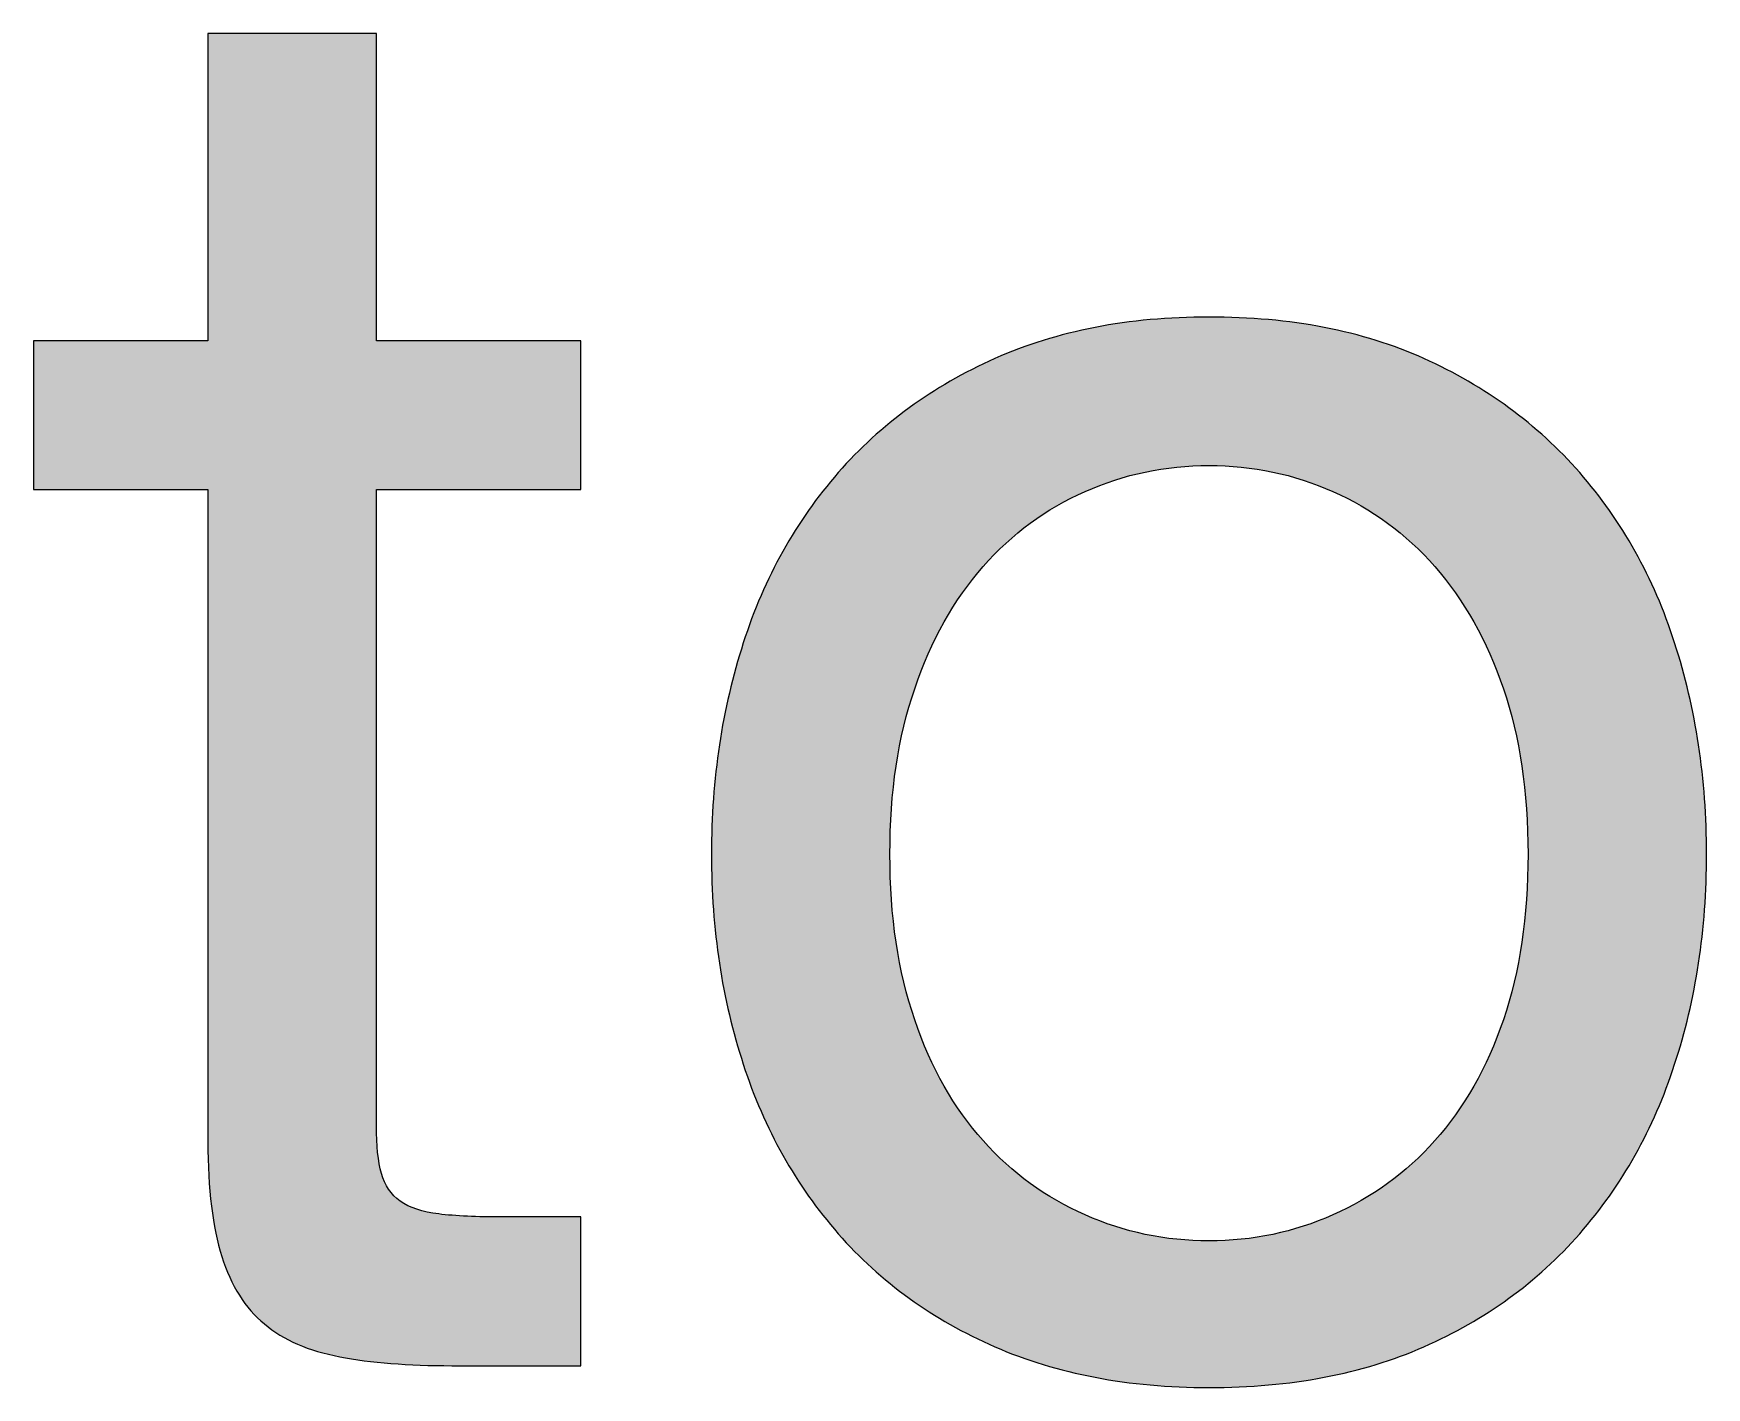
# Paper-space layout 'A1mask' of a CAD drawing. Extents: x 20 to 830, y 20 to 585.
# Drawn here: x 677.581 to 681.058, y 79.164 to 81.978 of the extents above; entities that cross this region are included whole.
import ezdxf
from ezdxf.enums import TextEntityAlignment as Align

# ---------------------------------------------------------------- set-up
doc = ezdxf.new("R2010")
doc.units = 0
doc.layers.get('0').update_dxf_attribs({"linetype": 'CONTINUOUS'})
doc.layers.get('Defpoints').update_dxf_attribs({"linetype": 'CONTINUOUS'})
doc.layers.add('JPP_Mask', color=7, linetype='CONTINUOUS')
doc.styles.add('JPP', font='arial.ttf')

# ---------------------------------------------------------------- blocks, each defined once
blk = doc.blocks.new('A1mask')
at = {"true_color": 0x004a91}
h = blk.add_hatch(color=154, dxfattribs=at)
edge = h.paths.add_edge_path()
edge.add_spline(control_points=[(663.7182, 66.1848), (663.7182, 66.2621), (663.7182, 66.3394), (663.7182, 66.3394), (663.7182, 66.3394), (663.6916, 66.3394), (663.6518, 66.3394)], knot_values=[21.749925, 21.749925, 21.749925, 21.749925, 22.249925, 22.249925, 22.249925, 22.5, 22.5, 22.5, 22.5], degree=3, periodic=0)
edge.add_spline(control_points=[(663.6518, 66.3394), (663.612, 66.3394), (663.5589, 66.3394), (663.5058, 66.3394)], knot_values=[21.49993, 21.49993, 21.49993, 21.49993, 21.749925, 21.749925, 21.749925, 21.749925], degree=3, periodic=0)
edge.add_spline(control_points=[(663.5058, 66.3394), (663.4793, 66.3394), (663.4528, 66.3394), (663.4279, 66.3394)], knot_values=[21.374932, 21.374932, 21.374932, 21.374932, 21.49993, 21.49993, 21.49993, 21.49993], degree=3, periodic=0)
edge.add_spline(control_points=[(663.4279, 66.3394), (663.403, 66.3394), (663.3798, 66.3394), (663.3599, 66.3394)], knot_values=[21.249935, 21.249935, 21.249935, 21.249935, 21.374932, 21.374932, 21.374932, 21.374932], degree=3, periodic=0)
edge.add_spline(control_points=[(663.3599, 66.3394), (663.3499, 66.3394), (663.3408, 66.3394), (663.3327, 66.3394)], knot_values=[21.187436, 21.187436, 21.187436, 21.187436, 21.249935, 21.249935, 21.249935, 21.249935], degree=3, periodic=0)
edge.add_spline(control_points=[(663.3327, 66.3394), (663.3247, 66.3394), (663.3176, 66.3394), (663.3118, 66.3394)], knot_values=[21.124938, 21.124938, 21.124938, 21.124938, 21.187436, 21.187436, 21.187436, 21.187436], degree=3, periodic=0)
edge.add_spline(control_points=[(663.3118, 66.3394), (663.3089, 66.3394), (663.3063, 66.3394), (663.3041, 66.3394)], knot_values=[21.093688, 21.093688, 21.093688, 21.093688, 21.124938, 21.124938, 21.124938, 21.124938], degree=3, periodic=0)
edge.add_spline(control_points=[(663.2948, 66.3394), (663.2946, 66.3394), (663.2944, 66.3394), (663.2943, 66.3394)], knot_values=[21.023377, 21.023377, 21.023377, 21.023377, 21.031189, 21.031189, 21.031189, 21.031189], degree=3, periodic=0)
edge.add_spline(control_points=[(663.2943, 66.3394), (663.2941, 66.3394), (663.294, 66.3394), (663.2939, 66.3394)], knot_values=[21.015565, 21.015565, 21.015565, 21.015565, 21.023377, 21.023377, 21.023377, 21.023377], degree=3, periodic=0)
edge.add_spline(control_points=[(663.2939, 66.3394), (663.2938, 66.3394), (663.2938, 66.3394), (663.2938, 66.3394)], knot_values=[21.011659, 21.011659, 21.011659, 21.011659, 21.015565, 21.015565, 21.015565, 21.015565], degree=3, periodic=0)
edge.add_spline(control_points=[(663.2938, 66.3394), (663.2937, 66.3394), (663.2937, 66.3394), (663.2937, 66.3394)], knot_values=[21.007752, 21.007752, 21.007752, 21.007752, 21.011659, 21.011659, 21.011659, 21.011659], degree=3, periodic=0)
edge.add_spline(control_points=[(663.2937, 66.3394), (663.2936, 66.3394), (663.2936, 66.3394), (663.2936, 66.3394)], knot_values=[21.005799, 21.005799, 21.005799, 21.005799, 21.007752, 21.007752, 21.007752, 21.007752], degree=3, periodic=0)
edge.add_spline(control_points=[(663.2936, 66.3394), (663.2936, 66.3394), (663.2936, 66.3394), (663.2936, 66.3394)], knot_values=[21.003846, 21.003846, 21.003846, 21.003846, 21.005799, 21.005799, 21.005799, 21.005799], degree=3, periodic=0)
edge.add_spline(control_points=[(663.2936, 66.3394), (663.2936, 66.3394), (663.2936, 66.3394), (663.2936, 66.3394)], knot_values=[21.00287, 21.00287, 21.00287, 21.00287, 21.003846, 21.003846, 21.003846, 21.003846], degree=3, periodic=0)
edge.add_spline(control_points=[(663.2936, 66.3394), (663.2936, 66.3394), (663.2936, 66.3394), (663.2936, 66.3394)], knot_values=[21.001893, 21.001893, 21.001893, 21.001893, 21.00287, 21.00287, 21.00287, 21.00287], degree=3, periodic=0)
edge.add_spline(control_points=[(663.2936, 66.3394), (663.2936, 66.3394), (663.2936, 66.3394), (663.2936, 66.3394)], knot_values=[21.001405, 21.001405, 21.001405, 21.001405, 21.001893, 21.001893, 21.001893, 21.001893], degree=3, periodic=0)
edge.add_spline(control_points=[(663.2936, 66.3394), (663.2936, 66.3394), (663.2936, 66.3394), (663.2936, 66.3394), (663.2936, 66.3394), (663.2936, 66.3394), (663.2936, 66.3394)], knot_values=[20.99994, 20.99994, 20.99994, 20.99994, 21.001345, 21.001345, 21.001345, 21.001405, 21.001405, 21.001405, 21.001405], degree=3, periodic=0)
edge.add_spline(control_points=[(663.2936, 66.3394), (663.2936, 66.3394), (663.2936, 66.3793), (663.2936, 66.4392)], knot_values=[20.749945, 20.749945, 20.749945, 20.749945, 20.99994, 20.99994, 20.99994, 20.99994], degree=3, periodic=0)
edge.add_spline(control_points=[(663.2936, 66.4392), (663.2936, 66.499), (663.2936, 66.5789), (663.2936, 66.6587)], knot_values=[20.49995, 20.49995, 20.49995, 20.49995, 20.749945, 20.749945, 20.749945, 20.749945], degree=3, periodic=0)
edge.add_spline(control_points=[(663.2936, 66.6587), (663.2936, 66.6986), (663.2936, 66.7385), (663.2936, 66.7759)], knot_values=[20.374952, 20.374952, 20.374952, 20.374952, 20.49995, 20.49995, 20.49995, 20.49995], degree=3, periodic=0)
edge.add_spline(control_points=[(663.2936, 66.7759), (663.2936, 66.8133), (663.2936, 66.8482), (663.2936, 66.8782)], knot_values=[20.249955, 20.249955, 20.249955, 20.249955, 20.374952, 20.374952, 20.374952, 20.374952], degree=3, periodic=0)
edge.add_spline(control_points=[(663.2936, 66.8782), (663.2936, 66.8931), (663.2936, 66.9069), (663.2936, 66.919)], knot_values=[20.187456, 20.187456, 20.187456, 20.187456, 20.249955, 20.249955, 20.249955, 20.249955], degree=3, periodic=0)
edge.add_spline(control_points=[(663.2936, 66.919), (663.2936, 66.9312), (663.2936, 66.9418), (663.2936, 66.9505)], knot_values=[20.124958, 20.124958, 20.124958, 20.124958, 20.187456, 20.187456, 20.187456, 20.187456], degree=3, periodic=0)
edge.add_spline(control_points=[(663.2936, 66.9621), (663.2936, 66.9655), (663.2936, 66.9684), (663.2936, 66.9708)], knot_values=[20.062459, 20.062459, 20.062459, 20.062459, 20.093708, 20.093708, 20.093708, 20.093708], degree=3, periodic=0)
edge.add_spline(control_points=[(663.2936, 66.9779), (663.2936, 66.9779), (663.2936, 66.9779), (663.2936, 66.9779), (663.2936, 66.9779), (663.2936, 66.9779), (663.2936, 66.9779)], knot_values=[19.999959, 19.999959, 19.999959, 19.999959, 20, 20, 20, 20.000692, 20.000692, 20.000692, 20.000692], degree=3, periodic=0)
edge.add_spline(control_points=[(663.2936, 66.9779), (663.2936, 66.9779), (663.2717, 66.9779), (663.2388, 66.9779)], knot_values=[19.749965, 19.749965, 19.749965, 19.749965, 19.999959, 19.999959, 19.999959, 19.999959], degree=3, periodic=0)
edge.add_spline(control_points=[(663.2388, 66.9779), (663.206, 66.9779), (663.1622, 66.9779), (663.1184, 66.9779)], knot_values=[19.49997, 19.49997, 19.49997, 19.49997, 19.749965, 19.749965, 19.749965, 19.749965], degree=3, periodic=0)
edge.add_spline(control_points=[(663.1184, 66.9779), (663.0965, 66.9779), (663.0746, 66.9779), (663.0541, 66.9779)], knot_values=[19.374972, 19.374972, 19.374972, 19.374972, 19.49997, 19.49997, 19.49997, 19.49997], degree=3, periodic=0)
edge.add_spline(control_points=[(663.0541, 66.9779), (663.0336, 66.9779), (663.0144, 66.9779), (662.998, 66.9779)], knot_values=[19.249975, 19.249975, 19.249975, 19.249975, 19.374972, 19.374972, 19.374972, 19.374972], degree=3, periodic=0)
edge.add_spline(control_points=[(662.998, 66.9779), (662.9898, 66.9779), (662.9823, 66.9779), (662.9756, 66.9779)], knot_values=[19.187476, 19.187476, 19.187476, 19.187476, 19.249975, 19.249975, 19.249975, 19.249975], degree=3, periodic=0)
edge.add_spline(control_points=[(662.9756, 66.9779), (662.9689, 66.9779), (662.9631, 66.9779), (662.9583, 66.9779)], knot_values=[19.124977, 19.124977, 19.124977, 19.124977, 19.187476, 19.187476, 19.187476, 19.187476], degree=3, periodic=0)
edge.add_spline(control_points=[(662.9433, 66.9779), (662.9433, 66.9779), (662.9433, 66.9779), (662.9433, 66.9779), (662.9433, 66.9779), (662.9433, 66.9779), (662.9433, 66.9779)], knot_values=[18.99998, 18.99998, 18.99998, 18.99998, 19.001424, 19.001424, 19.001424, 19.001445, 19.001445, 19.001445, 19.001445], degree=3, periodic=0)
edge.add_spline(control_points=[(662.9433, 66.9779), (662.9433, 66.9779), (662.9433, 66.8183), (662.9433, 66.6586)], knot_values=[18.49999, 18.49999, 18.49999, 18.49999, 18.99998, 18.99998, 18.99998, 18.99998], degree=3, periodic=0)
edge.add_spline(control_points=[(662.9433, 66.6586), (662.9433, 66.499), (662.9433, 66.3394), (662.9433, 66.3394), (662.9433, 66.3394), (662.9433, 66.3394), (662.9433, 66.3394)], knot_values=[17.999023, 17.999023, 17.999023, 17.999023, 18.499013, 18.499013, 18.499013, 18.49999, 18.49999, 18.49999, 18.49999], degree=3, periodic=0)
edge.add_spline(control_points=[(662.9343, 66.3394), (662.9324, 66.3394), (662.9302, 66.3394), (662.9277, 66.3394)], knot_values=[17.875003, 17.875003, 17.875003, 17.875003, 17.906252, 17.906252, 17.906252, 17.906252], degree=3, periodic=0)
edge.add_spline(control_points=[(662.9277, 66.3394), (662.9228, 66.3394), (662.9167, 66.3394), (662.9098, 66.3394)], knot_values=[17.812504, 17.812504, 17.812504, 17.812504, 17.875003, 17.875003, 17.875003, 17.875003], degree=3, periodic=0)
edge.add_spline(control_points=[(662.9098, 66.3394), (662.9029, 66.3394), (662.8951, 66.3394), (662.8866, 66.3394)], knot_values=[17.750005, 17.750005, 17.750005, 17.750005, 17.812504, 17.812504, 17.812504, 17.812504], degree=3, periodic=0)
edge.add_spline(control_points=[(662.8866, 66.3394), (662.8696, 66.3394), (662.8498, 66.3394), (662.8286, 66.3394)], knot_values=[17.625007, 17.625007, 17.625007, 17.625007, 17.750005, 17.750005, 17.750005, 17.750005], degree=3, periodic=0)
edge.add_spline(control_points=[(662.8286, 66.3394), (662.8073, 66.3394), (662.7847, 66.3394), (662.762, 66.3394)], knot_values=[17.50001, 17.50001, 17.50001, 17.50001, 17.625007, 17.625007, 17.625007, 17.625007], degree=3, periodic=0)
edge.add_spline(control_points=[(662.762, 66.3394), (662.7167, 66.3394), (662.6714, 66.3394), (662.6374, 66.3394)], knot_values=[17.250015, 17.250015, 17.250015, 17.250015, 17.50001, 17.50001, 17.50001, 17.50001], degree=3, periodic=0)
edge.add_spline(control_points=[(662.6374, 66.3394), (662.6034, 66.3394), (662.5807, 66.3394), (662.5807, 66.3394), (662.5807, 66.3394), (662.5807, 66.3394), (662.5807, 66.3394)], knot_values=[16.999043, 16.999043, 16.999043, 16.999043, 17.249058, 17.249058, 17.249058, 17.250015, 17.250015, 17.250015, 17.250015], degree=3, periodic=0)
edge.add_spline(control_points=[(662.5807, 66.3317), (662.5807, 66.3301), (662.5807, 66.3282), (662.5807, 66.3261)], knot_values=[16.875023, 16.875023, 16.875023, 16.875023, 16.906272, 16.906272, 16.906272, 16.906272], degree=3, periodic=0)
edge.add_spline(control_points=[(662.5807, 66.3261), (662.5807, 66.3219), (662.5807, 66.3167), (662.5807, 66.3108)], knot_values=[16.812524, 16.812524, 16.812524, 16.812524, 16.875023, 16.875023, 16.875023, 16.875023], degree=3, periodic=0)
edge.add_spline(control_points=[(662.5807, 66.3108), (662.5807, 66.305), (662.5807, 66.2983), (662.5807, 66.2911)], knot_values=[16.750025, 16.750025, 16.750025, 16.750025, 16.812524, 16.812524, 16.812524, 16.812524], degree=3, periodic=0)
edge.add_spline(control_points=[(662.5807, 66.2911), (662.5807, 66.2766), (662.5807, 66.2597), (662.5807, 66.2416)], knot_values=[16.625028, 16.625028, 16.625028, 16.625028, 16.750025, 16.750025, 16.750025, 16.750025], degree=3, periodic=0)
edge.add_spline(control_points=[(662.5807, 66.2416), (662.5807, 66.2235), (662.5807, 66.2041), (662.5807, 66.1848)], knot_values=[16.50003, 16.50003, 16.50003, 16.50003, 16.625028, 16.625028, 16.625028, 16.625028], degree=3, periodic=0)
edge.add_spline(control_points=[(662.5807, 66.1848), (662.5807, 66.1462), (662.5807, 66.1075), (662.5807, 66.0786)], knot_values=[16.250035, 16.250035, 16.250035, 16.250035, 16.50003, 16.50003, 16.50003, 16.50003], degree=3, periodic=0)
edge.add_spline(control_points=[(662.5807, 66.0786), (662.5807, 66.0496), (662.5807, 66.0303), (662.5807, 66.0303), (662.5807, 66.0303), (662.5807, 66.0303), (662.5807, 66.0303)], knot_values=[15.999063, 15.999063, 15.999063, 15.999063, 16.249098, 16.249098, 16.249098, 16.250035, 16.250035, 16.250035, 16.250035], degree=3, periodic=0)
edge.add_spline(control_points=[(662.5897, 66.0303), (662.5916, 66.0303), (662.5938, 66.0303), (662.5963, 66.0303)], knot_values=[15.875042, 15.875042, 15.875042, 15.875042, 15.906292, 15.906292, 15.906292, 15.906292], degree=3, periodic=0)
edge.add_spline(control_points=[(662.5963, 66.0303), (662.6012, 66.0303), (662.6072, 66.0303), (662.6141, 66.0303)], knot_values=[15.812544, 15.812544, 15.812544, 15.812544, 15.875042, 15.875042, 15.875042, 15.875042], degree=3, periodic=0)
edge.add_spline(control_points=[(662.6141, 66.0303), (662.6211, 66.0303), (662.6288, 66.0303), (662.6373, 66.0303)], knot_values=[15.750045, 15.750045, 15.750045, 15.750045, 15.812544, 15.812544, 15.812544, 15.812544], degree=3, periodic=0)
edge.add_spline(control_points=[(662.6373, 66.0303), (662.6543, 66.0303), (662.6742, 66.0303), (662.6954, 66.0303)], knot_values=[15.625048, 15.625048, 15.625048, 15.625048, 15.750045, 15.750045, 15.750045, 15.750045], degree=3, periodic=0)
edge.add_spline(control_points=[(662.6954, 66.0303), (662.7166, 66.0303), (662.7393, 66.0303), (662.762, 66.0303)], knot_values=[15.50005, 15.50005, 15.50005, 15.50005, 15.625048, 15.625048, 15.625048, 15.625048], degree=3, periodic=0)
edge.add_spline(control_points=[(662.762, 66.0303), (662.8073, 66.0303), (662.8526, 66.0303), (662.8866, 66.0303)], knot_values=[15.250055, 15.250055, 15.250055, 15.250055, 15.50005, 15.50005, 15.50005, 15.50005], degree=3, periodic=0)
edge.add_spline(control_points=[(662.8866, 66.0303), (662.9206, 66.0303), (662.9433, 66.0303), (662.9433, 66.0303), (662.9433, 66.0303), (662.9433, 66.0303), (662.9433, 66.0303)], knot_values=[14.999572, 14.999572, 14.999572, 14.999572, 15.249627, 15.249627, 15.249627, 15.250055, 15.250055, 15.250055, 15.250055], degree=3, periodic=0)
edge.add_spline(control_points=[(662.9433, 66.0216), (662.9433, 66.0197), (662.9433, 66.0175), (662.9433, 66.0151)], knot_values=[14.937561, 14.937561, 14.937561, 14.937561, 14.953186, 14.953186, 14.953186, 14.953186], degree=3, periodic=0)
edge.add_spline(control_points=[(662.9433, 66.0151), (662.9433, 66.0101), (662.9433, 66.004), (662.9433, 65.9968)], knot_values=[14.906312, 14.906312, 14.906312, 14.906312, 14.937561, 14.937561, 14.937561, 14.937561], degree=3, periodic=0)
edge.add_spline(control_points=[(662.9433, 65.9968), (662.9433, 65.9896), (662.9433, 65.9813), (662.9433, 65.9721)], knot_values=[14.875063, 14.875063, 14.875063, 14.875063, 14.906312, 14.906312, 14.906312, 14.906312], degree=3, periodic=0)
edge.add_spline(control_points=[(662.9433, 65.9721), (662.9433, 65.9536), (662.9433, 65.9311), (662.9433, 65.9053)], knot_values=[14.812564, 14.812564, 14.812564, 14.812564, 14.875063, 14.875063, 14.875063, 14.875063], degree=3, periodic=0)
edge.add_spline(control_points=[(662.9433, 65.9053), (662.9433, 65.8795), (662.9433, 65.8504), (662.9433, 65.8186)], knot_values=[14.750065, 14.750065, 14.750065, 14.750065, 14.812564, 14.812564, 14.812564, 14.812564], degree=3, periodic=0)
edge.add_spline(control_points=[(662.9433, 65.8186), (662.9433, 65.7551), (662.9433, 65.681), (662.9433, 65.6016)], knot_values=[14.625068, 14.625068, 14.625068, 14.625068, 14.750065, 14.750065, 14.750065, 14.750065], degree=3, periodic=0)
edge.add_spline(control_points=[(662.9433, 65.6016), (662.9433, 65.5222), (662.9433, 65.4375), (662.9433, 65.3528)], knot_values=[14.50007, 14.50007, 14.50007, 14.50007, 14.625068, 14.625068, 14.625068, 14.625068], degree=3, periodic=0)
edge.add_spline(control_points=[(662.9433, 65.3528), (662.9433, 65.1834), (662.9433, 65.014), (662.9433, 64.8869)], knot_values=[14.250075, 14.250075, 14.250075, 14.250075, 14.50007, 14.50007, 14.50007, 14.50007], degree=3, periodic=0)
edge.add_spline(control_points=[(662.9433, 64.8869), (662.9433, 64.7598), (662.9433, 64.675), (662.9433, 64.675), (662.9433, 64.5761), (662.9532, 64.4961), (662.9722, 64.436)], knot_values=[13, 13, 13, 13, 13.250075, 13.250075, 13.250075, 14.250075, 14.250075, 14.250075, 14.250075], degree=3, periodic=0)
edge.add_spline(control_points=[(662.9722, 64.436), (662.9916, 64.3754), (663.0209, 64.3285), (663.0607, 64.2959)], knot_values=[12, 12, 12, 12, 13, 13, 13, 13], degree=3, periodic=0)
edge.add_spline(control_points=[(663.0607, 64.2959), (663.1004, 64.2627), (663.153, 64.24), (663.2174, 64.2277), (663.2817, 64.2154), (663.3594, 64.2092), (663.4503, 64.2092)], knot_values=[10, 10, 10, 10, 11, 11, 11, 12, 12, 12, 12], degree=3, periodic=0)
edge.add_spline(control_points=[(663.4503, 64.2092), (663.4503, 64.2092), (663.7182, 64.2092), (663.7182, 64.2092), (663.7182, 64.2092), (663.7182, 64.2865), (663.7182, 64.3638)], knot_values=[8.5, 8.5, 8.5, 8.5, 9.5, 9.5, 9.5, 10, 10, 10, 10], degree=3, periodic=0)
edge.add_spline(control_points=[(663.7182, 64.3638), (663.7182, 64.4411), (663.7182, 64.5183), (663.7182, 64.5183)], knot_values=[8, 8, 8, 8, 8.5, 8.5, 8.5, 8.5], degree=3, periodic=0)
edge.add_spline(control_points=[(663.7182, 64.5183), (663.7182, 64.5183), (663.5572, 64.5183), (663.5572, 64.5183)], knot_values=[7.00001, 7.00001, 7.00001, 7.00001, 7.99999, 7.99999, 7.99999, 7.99999], degree=3, periodic=0)
edge.add_spline(control_points=[(663.5572, 64.5183), (663.5023, 64.5183), (663.4578, 64.5202), (663.4233, 64.5245)], knot_values=[6, 6, 6, 6, 7, 7, 7, 7], degree=3, periodic=0)
edge.add_spline(control_points=[(663.4233, 64.5245), (663.3892, 64.5288), (663.3622, 64.5373), (663.3433, 64.551)], knot_values=[5, 5, 5, 5, 6, 6, 6, 6], degree=3, periodic=0)
edge.add_spline(control_points=[(663.3433, 64.551), (663.3239, 64.5647), (663.3106, 64.5841), (663.304, 64.6088)], knot_values=[4, 4, 4, 4, 5, 5, 5, 5], degree=3, periodic=0)
edge.add_spline(control_points=[(663.304, 64.6088), (663.2969, 64.6338), (663.2936, 64.6665), (663.2936, 64.7077)], knot_values=[3, 3, 3, 3, 4, 4, 4, 4], degree=3, periodic=0)
edge.add_spline(control_points=[(663.2936, 64.7077), (663.2936, 64.7077), (663.2936, 66.0303), (663.2936, 66.0303), (663.2936, 66.0303), (663.3997, 66.0303), (663.5059, 66.0303)], knot_values=[1.5, 1.5, 1.5, 1.5, 2.5, 2.5, 2.5, 3, 3, 3, 3], degree=3, periodic=0)
edge.add_spline(control_points=[(663.5059, 66.0303), (663.612, 66.0303), (663.7182, 66.0303), (663.7182, 66.0303), (663.7182, 66.0303), (663.7182, 66.1075), (663.7182, 66.1848)], knot_values=[0.5, 0.5, 0.5, 0.5, 1, 1, 1, 1.5, 1.5, 1.5, 1.5], degree=3, periodic=0)
h = blk.add_hatch(color=154, dxfattribs=at)
edge = h.paths.add_edge_path(flags=16)
edge.add_spline(control_points=[(664.4126, 64.9283), (664.4467, 64.8279), (664.494, 64.7441), (664.5546, 64.6769), (664.6147, 64.6097), (664.6857, 64.5581), (664.7667, 64.5226), (664.8476, 64.4866), (664.9338, 64.4686), (665.0242, 64.4686), (665.1151, 64.4686), (665.2007, 64.4866), (665.2817, 64.5226), (665.3626, 64.5581), (665.4336, 64.6097), (665.4938, 64.6769), (665.5543, 64.7441), (665.6017, 64.8279), (665.6362, 64.9283), (665.6703, 65.0286), (665.6874, 65.1432), (665.6874, 65.2724), (665.6874, 65.4012), (665.6703, 65.5162), (665.6362, 65.6161), (665.6017, 65.7164), (665.5543, 65.8011), (665.4938, 65.8698), (665.4336, 65.9384), (665.3626, 65.9905), (665.2817, 66.026), (665.2007, 66.062), (665.1151, 66.08), (665.0242, 66.08), (664.9338, 66.08), (664.8476, 66.062), (664.7667, 66.026), (664.6857, 65.9905), (664.6147, 65.9384), (664.5546, 65.8698), (664.494, 65.8011), (664.4467, 65.7164), (664.4126, 65.6161), (664.378, 65.5162), (664.361, 65.4012), (664.361, 65.2724), (664.361, 65.1432), (664.378, 65.0286), (664.4126, 64.9283)], knot_values=[0, 0, 0, 0, 1, 1, 1, 2, 2, 2, 3, 3, 3, 4, 4, 4, 5, 5, 5, 6, 6, 6, 7, 7, 7, 8, 8, 8, 9, 9, 9, 10, 10, 10, 11, 11, 11, 12, 12, 12, 13, 13, 13, 14, 14, 14, 15, 15, 15, 16, 16, 16, 16], degree=3, periodic=0)
edge = h.paths.add_edge_path()
edge.add_spline(control_points=[(664.0562, 65.7112), (664.0997, 65.8471), (664.166, 65.9649), (664.2536, 66.0653), (664.3416, 66.1656), (664.45, 66.2447), (664.5792, 66.3024), (664.7084, 66.3597), (664.8566, 66.3886), (665.0242, 66.3886), (665.1946, 66.3886), (665.3437, 66.3597), (665.471, 66.3024), (665.5988, 66.2447), (665.7068, 66.1656), (665.7948, 66.0653), (665.8824, 65.9649), (665.9486, 65.8471), (665.9922, 65.7112), (666.0362, 65.5749), (666.0585, 65.4286), (666.0585, 65.2724), (666.0585, 65.1157), (666.0362, 64.9699), (665.9922, 64.8355), (665.9486, 64.7011), (665.8824, 64.5837), (665.7948, 64.4833), (665.7068, 64.383), (665.5988, 64.3049), (665.471, 64.2485), (665.3437, 64.1922), (665.1946, 64.1638), (665.0242, 64.1638), (664.8566, 64.1638), (664.7084, 64.1922), (664.5792, 64.2485), (664.45, 64.3049), (664.3416, 64.383), (664.2536, 64.4833), (664.166, 64.5837), (664.0997, 64.7011), (664.0562, 64.8355), (664.0121, 64.9699), (663.9899, 65.1157), (663.9899, 65.2724), (663.9899, 65.4286), (664.0121, 65.5749), (664.0562, 65.7112)], knot_values=[0, 0, 0, 0, 1, 1, 1, 2, 2, 2, 3, 3, 3, 4, 4, 4, 5, 5, 5, 6, 6, 6, 7, 7, 7, 8, 8, 8, 9, 9, 9, 10, 10, 10, 11, 11, 11, 12, 12, 12, 13, 13, 13, 14, 14, 14, 15, 15, 15, 16, 16, 16, 16], degree=3, periodic=0)
at = {"layer": 'Defpoints', "color": 154, "true_color": 0x004a91}
for points, knots in [([(663.7182, 66.3394), (663.7182, 66.3394), (663.7182, 66.0303), (663.7182, 66.0303), (663.7182, 66.0303), (663.2936, 66.0303), (663.2936, 66.0303), (663.2936, 66.0303), (663.2936, 64.7077), (663.2936, 64.7077), (663.2936, 64.6665), (663.2969, 64.6338), (663.304, 64.6088), (663.3106, 64.5841), (663.3239, 64.5647), (663.3433, 64.551), (663.3622, 64.5373), (663.3892, 64.5288), (663.4233, 64.5245), (663.4578, 64.5202), (663.5023, 64.5183), (663.5572, 64.5183), (663.5572, 64.5183), (663.7182, 64.5183), (663.7182, 64.5183), (663.7182, 64.5183), (663.7182, 64.2092), (663.7182, 64.2092), (663.7182, 64.2092), (663.4503, 64.2092), (663.4503, 64.2092), (663.3594, 64.2092), (663.2817, 64.2154), (663.2174, 64.2277), (663.153, 64.24), (663.1004, 64.2627), (663.0607, 64.2959), (663.0209, 64.3285), (662.9916, 64.3754), (662.9722, 64.436), (662.9532, 64.4961), (662.9433, 64.5761), (662.9433, 64.675), (662.9433, 64.675), (662.9433, 66.0303), (662.9433, 66.0303), (662.9433, 66.0303), (662.5807, 66.0303), (662.5807, 66.0303), (662.5807, 66.0303), (662.5807, 66.3394), (662.5807, 66.3394), (662.5807, 66.3394), (662.9433, 66.3394), (662.9433, 66.3394), (662.9433, 66.3394), (662.9433, 66.9779), (662.9433, 66.9779), (662.9433, 66.9779), (663.2936, 66.9779), (663.2936, 66.9779), (663.2936, 66.9779), (663.2936, 66.3394), (663.2936, 66.3394), (663.2936, 66.3394), (663.7182, 66.3394), (663.7182, 66.3394)], [0, 0, 0, 0, 1, 1, 1, 2, 2, 2, 3, 3, 3, 4, 4, 4, 5, 5, 5, 6, 6, 6, 7, 7, 7, 8, 8, 8, 9, 9, 9, 10, 10, 10, 11, 11, 11, 12, 12, 12, 13, 13, 13, 14, 14, 14, 15, 15, 15, 16, 16, 16, 17, 17, 17, 18, 18, 18, 19, 19, 19, 20, 20, 20, 21, 21, 21, 22, 22, 22, 22]), ([(664.0562, 65.7112), (664.0997, 65.8471), (664.166, 65.9649), (664.2536, 66.0653), (664.3416, 66.1656), (664.45, 66.2447), (664.5792, 66.3024), (664.7084, 66.3597), (664.8566, 66.3886), (665.0242, 66.3886), (665.1946, 66.3886), (665.3437, 66.3597), (665.471, 66.3024), (665.5988, 66.2447), (665.7068, 66.1656), (665.7948, 66.0653), (665.8824, 65.9649), (665.9486, 65.8471), (665.9922, 65.7112), (666.0362, 65.5749), (666.0585, 65.4286), (666.0585, 65.2724), (666.0585, 65.1157), (666.0362, 64.9699), (665.9922, 64.8355), (665.9486, 64.7011), (665.8824, 64.5837), (665.7948, 64.4833), (665.7068, 64.383), (665.5988, 64.3049), (665.471, 64.2485), (665.3437, 64.1922), (665.1946, 64.1638), (665.0242, 64.1638), (664.8566, 64.1638), (664.7084, 64.1922), (664.5792, 64.2485), (664.45, 64.3049), (664.3416, 64.383), (664.2536, 64.4833), (664.166, 64.5837), (664.0997, 64.7011), (664.0562, 64.8355), (664.0121, 64.9699), (663.9899, 65.1157), (663.9899, 65.2724), (663.9899, 65.4286), (664.0121, 65.5749), (664.0562, 65.7112)], [0, 0, 0, 0, 1, 1, 1, 2, 2, 2, 3, 3, 3, 4, 4, 4, 5, 5, 5, 6, 6, 6, 7, 7, 7, 8, 8, 8, 9, 9, 9, 10, 10, 10, 11, 11, 11, 12, 12, 12, 13, 13, 13, 14, 14, 14, 15, 15, 15, 16, 16, 16, 16]), ([(664.4126, 64.9283), (664.4467, 64.8279), (664.494, 64.7441), (664.5546, 64.6769), (664.6147, 64.6097), (664.6857, 64.5581), (664.7667, 64.5226), (664.8476, 64.4866), (664.9338, 64.4686), (665.0242, 64.4686), (665.1151, 64.4686), (665.2007, 64.4866), (665.2817, 64.5226), (665.3626, 64.5581), (665.4336, 64.6097), (665.4938, 64.6769), (665.5543, 64.7441), (665.6017, 64.8279), (665.6362, 64.9283), (665.6703, 65.0286), (665.6874, 65.1432), (665.6874, 65.2724), (665.6874, 65.4012), (665.6703, 65.5162), (665.6362, 65.6161), (665.6017, 65.7164), (665.5543, 65.8011), (665.4938, 65.8698), (665.4336, 65.9384), (665.3626, 65.9905), (665.2817, 66.026), (665.2007, 66.062), (665.1151, 66.08), (665.0242, 66.08), (664.9338, 66.08), (664.8476, 66.062), (664.7667, 66.026), (664.6857, 65.9905), (664.6147, 65.9384), (664.5546, 65.8698), (664.494, 65.8011), (664.4467, 65.7164), (664.4126, 65.6161), (664.378, 65.5162), (664.361, 65.4012), (664.361, 65.2724), (664.361, 65.1432), (664.378, 65.0286), (664.4126, 64.9283)], [0, 0, 0, 0, 1, 1, 1, 2, 2, 2, 3, 3, 3, 4, 4, 4, 5, 5, 5, 6, 6, 6, 7, 7, 7, 8, 8, 8, 9, 9, 9, 10, 10, 10, 11, 11, 11, 12, 12, 12, 13, 13, 13, 14, 14, 14, 15, 15, 15, 16, 16, 16, 16])]:
    blk.add_open_spline(points, degree=3, knots=knots, dxfattribs=at)
at = {"color": 7, "style": 'JPP'}
for tag, p in [('Client', (748, 120)), ('Project1', (748, 95)), ('Project2', (748, 87.5)), ('Project3', (748, 80)), ('Title1', (748, 62.5)), ('Title2', (748, 55)), ('Title3', (748, 47.5)), ('Status', (640, 12.5))]:
    blk.add_attdef(tag, text='', height=3.5, dxfattribs=at).set_placement(p, align=Align.MIDDLE_LEFT)
at = {"color": 2, "style": 'JPP'}
for tag, p in [('Scale', (667.5, 30)), ('Checked', (757.5, 30)), ('Drawn', (712.5, 30)), ('Date', (802.5, 30))]:
    blk.add_attdef(tag, text='', height=2, dxfattribs=at).set_placement(p, align=Align.MIDDLE_CENTER)
at = {"color": 6, "style": 'JPP'}
for tag, p in [('Ref', (730, 12.5)), ('DrgNo.', (772, 12.5))]:
    blk.add_attdef(tag, text='', height=4, dxfattribs=at).set_placement(p, align=Align.MIDDLE_LEFT)
blk.add_attdef('Rev', text='', height=4, dxfattribs=at).set_placement((806.2747, 12.5), align=Align.MIDDLE_CENTER)

psp = doc.layouts.new('A1mask')

# ---------------------------------------------------------------- block references
at = {"layer": 'JPP_Mask'}
psp.add_blockref('A1mask', (15, 15), dxfattribs=at)

doc.saveas('drawing.dxf')
